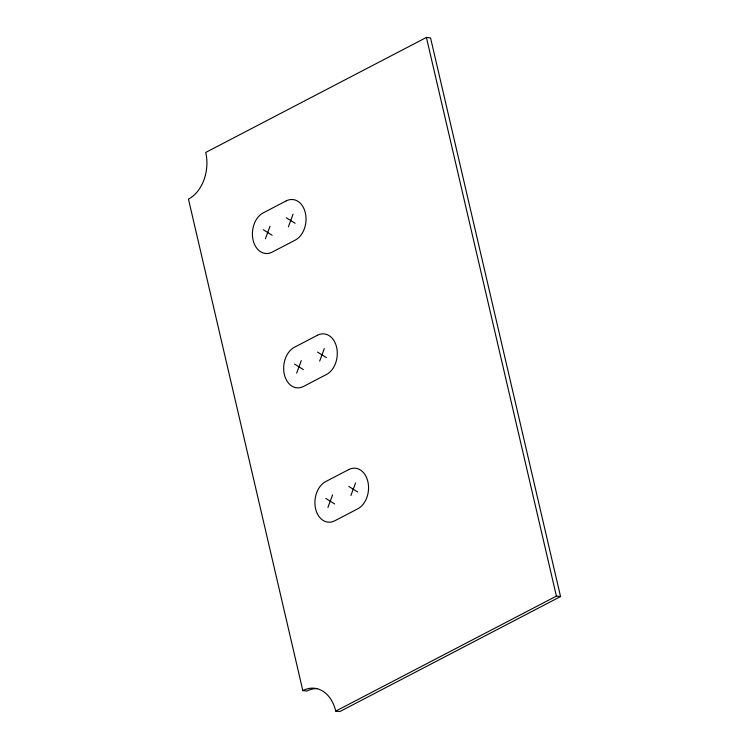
<?xml version="1.0" encoding="UTF-8"?>
<svg xmlns="http://www.w3.org/2000/svg" width="749" height="749" viewBox="0 0 749 749"><rect width="100%" height="100%" fill="white"/><g stroke="black" fill="none" stroke-linecap="round" stroke-linejoin="round"><path stroke-width="1.12" d="M265.389 238.781L270.043 226.217M288.393 226.797L293.037 214.233M296.66 373.124L301.304 360.559M319.654 361.14L324.308 348.575M327.922 507.476L332.565 494.911M350.916 495.492L355.569 482.927M426.406 37.45L205.722 152.45A36.139 26.14 -83.9 0 1 188.458 199.112L302.83 690.597A36.139 26.14 -83.9 0 1 335.73 711.11L339.868 711.55L560.542 596.55L430.544 37.89L426.406 37.45L556.413 596.11L560.542 596.55M335.73 711.11L556.413 596.11M302.83 690.597L306.959 691.037A36.139 26.14 -83.9 0 1 317.155 688.593M286.287 217.753L295.143 223.277M263.292 229.737L272.149 235.261M317.548 352.096L326.405 357.619M294.554 364.08L303.411 369.603M348.809 486.447L357.666 491.971M325.815 498.431L334.672 503.955M286.155 200.919L263.161 212.903A21.084 15.252 -83.9 0 0 253.087 240.12A21.084 15.252 -83.9 0 0 272.28 252.085L295.275 240.101A21.084 15.252 -83.9 0 0 305.349 212.885A21.084 15.252 -83.9 0 0 286.155 200.919M317.417 335.271L294.423 347.255A21.084 15.252 -83.9 0 0 284.348 374.472A21.084 15.252 -83.9 0 0 303.542 386.437L326.536 374.453A21.084 15.252 -83.9 0 0 336.61 347.236A21.084 15.252 -83.9 0 0 317.417 335.271M348.678 469.614L325.684 481.598A21.084 15.252 -83.9 0 0 315.61 508.814A21.084 15.252 -83.9 0 0 334.803 520.78L357.797 508.796A21.084 15.252 -83.9 0 0 367.871 481.579A21.084 15.252 -83.9 0 0 348.678 469.614"/></g></svg>
